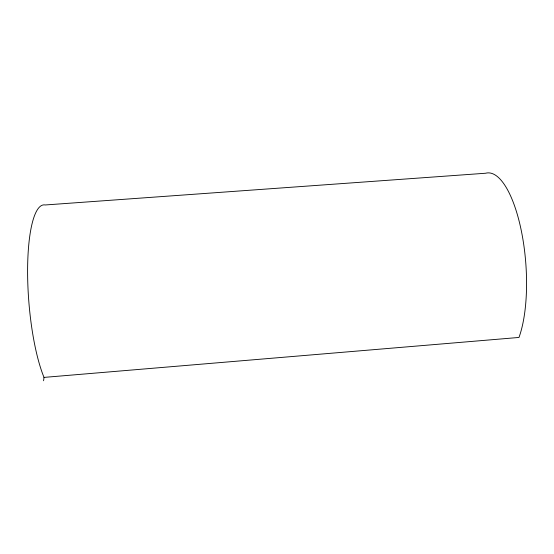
<?xml version="1.0" encoding="UTF-8"?>
<svg xmlns="http://www.w3.org/2000/svg" width="554" height="554" viewBox="0 0 554 554"><rect width="100%" height="100%" fill="white"/><g stroke="black" fill="none" stroke-linecap="round" stroke-linejoin="round"><path stroke-width="0.83" d="M43.586 380.764L44.015 377.399A95.267 22.444 85.5 0 1 27.61 268.877A95.267 22.444 85.5 0 1 45.199 204.973L485.636 173.236A92.31 31.052 85.5 0 1 521.383 231.053A92.31 31.052 85.5 0 1 518.98 337.448L44.015 377.399"/></g></svg>
